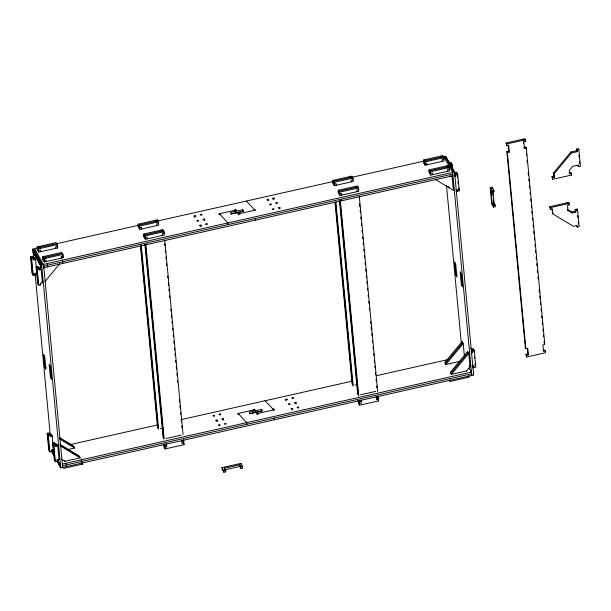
<?xml version="1.0" encoding="UTF-8"?>
<svg xmlns="http://www.w3.org/2000/svg" width="611" height="611" viewBox="0 0 611 611"><rect width="100%" height="100%" fill="white"/><g stroke="black" fill="none" stroke-linecap="round" stroke-linejoin="round"><path stroke-width="0.92" d="M466.544 370.961L470.012 366.776L468.767 353.471L467.659 351.501L450.284 372.405L451.392 374.375L466.544 370.961L466.269 370.472M44.886 281.64L59.863 263.631M553.849 176.212L553.535 172.89L570.911 151.994L576.593 150.718L577.151 151.704L571.468 152.979L554.093 173.875L554.406 177.198L552.512 177.625L551.954 176.64L553.849 176.212L554.406 177.198M464.375 356.037L463.207 343.611L462.099 341.641L444.724 362.537L445.839 364.507L460.098 361.3M445.282 363.53L462.649 342.618M445.839 364.507L463.207 343.596M450.842 373.39L468.209 352.478M451.392 374.375L468.759 353.464M43.61 268.359L44.771 266.969M506.847 151.551L507.405 152.536L509.299 152.108L508.742 151.123L506.847 151.551L525.323 347.774L525.88 348.759L527.774 348.323L528.393 354.899L526.499 355.327L525.941 354.342L527.835 353.914L528.393 354.899M45.191 256.75L42.48 257.361L42.64 259.026L44.305 261.974L63.246 257.72L62.925 254.39L61.818 252.419L42.885 256.681L43.198 260.011M41.136 269.474L40.578 268.489L38.684 268.916L39.241 269.902L41.158 269.512L42.419 282.824L41.861 281.847M42.388 282.786L40.494 283.214L40.654 284.879L38.76 285.306L37.653 283.336L36.08 266.694L37.974 266.266L39.081 268.237L39.241 269.902M37.661 250.182L37.347 246.859L56.288 242.598L57.396 244.568L57.709 247.89L38.768 252.152L37.103 249.204L36.95 247.539L38.615 250.495L38.768 252.152M138.689 227.452L138.376 224.13L157.317 219.868L158.425 221.839L158.738 225.161L139.797 229.423L138.132 226.467L137.979 224.802L139.782 224.397M333.224 183.705L332.911 180.382L351.844 176.121L352.959 178.084L353.273 181.414L334.332 185.675L332.667 182.72L332.506 181.055L335.218 180.444M424.026 163.282L423.713 159.96L442.654 155.698L443.762 157.661L444.075 160.991L425.134 165.253L423.476 162.297L423.316 160.632L425.119 160.227M56.838 243.583L37.905 247.845L38.058 249.509M352.402 177.098L333.461 181.36L333.621 183.025M33.62 258.094L32.773 249.074L37.638 247.982M56.395 243.766L138.33 225.337M156.951 221.151L332.552 181.658M352.02 177.282L423.408 161.228M442.876 156.844L445.656 156.225L454.531 171.974L473.647 374.986L60.764 467.835L56.884 460.961M509.299 152.108L508.65 145.227L506.756 145.655L506.045 143.005L524.979 138.743L525.689 141.393L523.795 141.813L524.429 148.473L526.323 148.045L544.813 344.405L542.919 344.841L543.546 351.493L545.44 351.065L545.592 352.73L526.659 356.992L525.941 354.342M37.347 246.859L38.455 248.83L57.396 244.568M138.376 224.13L139.484 226.101L158.425 221.839M332.911 180.382L334.018 182.345L352.959 178.084M423.713 159.96L424.828 161.93L443.762 157.661M446.213 157.21L444.312 157.623L444.861 158.6L446.763 158.18M506.045 143.005L506.595 143.99L525.536 139.728M353.112 179.749L351.218 180.176L351.378 181.841M194.199 215.92L195.558 215.614L195.955 216.325L194.596 216.63L194.199 215.92L194.351 217.585M268.282 199.262L266.915 199.568L267.312 200.278L268.68 199.973L268.282 199.262L268.435 200.927M272.972 198.208L274.339 197.903L274.736 198.606L273.377 198.911L272.972 198.208L273.132 199.873M36.332 251.61L34.43 252.022L34.751 255.367L33.872 251.037L35.766 250.609L35.217 249.639L33.322 250.052L33.636 253.397L33.086 252.404M447.328 159.181L445.419 159.578L445.969 160.563L447.871 160.151M448.436 161.151L446.526 161.548L447.099 162.564L448.993 162.136L449.146 163.801M447.084 162.534L448.978 162.106M236.022 210.024L218.837 213.888L219.28 214.675L220.044 214.499M34.567 274.072L35.117 275.057L33.223 275.485L32.116 273.514L30.55 256.872L32.444 256.444L33.552 258.415L33.712 260.08L35.614 259.667L36.37 267.656M449.543 163.122L447.649 163.542L448.199 164.519L450.093 164.099M242.682 209.726L230.561 212.445L231.355 213.865L243.476 211.139L242.682 209.726L243.056 211.78M33.002 257.43L31.108 257.857L32.673 274.499M449.681 163.725L451.575 163.297M204.28 218.975L202.921 219.288L203.318 219.991L204.677 219.685L204.28 218.975L204.441 220.64M526.323 148.045L525.765 147.06L523.871 147.488L524.429 148.473M32.604 258.109L34.873 257.598M30.55 256.872L31.657 258.843L33.552 258.415M230.714 214.11L242.834 211.383M452.125 164.283L450.231 164.71L449.123 162.74L451.017 162.32L452.125 164.283L452.652 169.896M144.234 237.297L143.921 233.975L162.862 229.713L163.969 231.676L164.283 235.006L145.342 239.268L143.677 236.312L143.524 234.647L145.189 237.603L145.342 239.268M338.769 193.55L338.456 190.22L357.397 185.958L358.504 187.928L358.817 191.258L339.876 195.512L338.211 192.564L338.059 190.899L339.724 193.855L339.876 195.512M429.586 173.142L429.273 169.82L448.214 165.558L449.322 167.529L449.635 170.851L430.694 175.113L429.029 172.157L428.876 170.5L430.541 173.455L430.694 175.113M254.214 209.481L254.978 209.306L255.421 210.092L238.237 213.957L238.336 214.957M62.375 253.405L43.434 257.666L43.595 259.331M357.947 186.943L339.013 191.205L339.166 192.87M42.885 256.681L43.992 258.652L62.925 254.39M143.921 233.975L145.036 235.938L163.969 231.676M338.456 190.22L339.563 192.19L358.504 187.928M429.273 169.82L430.381 171.79L449.322 167.529M452.316 168.033L450.422 168.46L449.872 167.483L451.766 167.063L451.919 168.72M200.882 225.062L199.522 225.375L199.919 226.078L201.286 225.772L200.882 225.062L201.042 226.727M279.662 207.35L278.303 207.656L278.7 208.366L280.059 208.053L279.662 207.35L279.823 209.015M358.657 189.593L356.763 190.021L356.923 191.686M449.475 169.194L447.58 169.614L447.741 171.279M452.873 169.026L450.971 169.446L451.529 170.431L453.423 170.003M452.087 171.416L453.981 170.996M32.773 249.074L41.647 264.83L454.531 171.974M454.683 172.608L456.577 172.18L457.685 174.15L459.251 190.785L456.089 191.495M38.531 267.251L36.637 267.679L38.203 284.321M43.694 266.068L452.797 174.059M455.233 173.593L457.127 173.165L457.57 177.839M38.134 267.931L40.41 267.419M36.08 266.694L37.195 268.664L39.081 268.237M340.976 200.37L342.244 200.08L340.999 200.599M457.685 174.15L454.523 174.853M147.732 244.064L145.838 244.484L164.138 438.813M43.855 267.733L452.95 175.724M34.964 273.392L36.866 272.987L36.538 269.436M455.936 189.83L457.196 189.547L457.356 191.205M493.467 207.175L491.802 204.219L490.236 187.577L492.13 187.149L493.795 190.105L493.948 191.77L492.054 192.198L490.946 190.227L492.199 203.539L493.306 205.51L493.467 207.175L495.361 206.747L495.2 205.082L494.093 203.112L493.008 191.579M490.786 188.562L492.68 188.135M490.236 187.577L491.901 190.533L493.795 190.105M492.199 203.539L494.093 203.112M492.756 204.525L494.65 204.097M493.306 205.51L495.2 205.082M577.273 227.109L577.12 225.444L573.332 226.299L552.825 213.911L552.359 208.924L550.465 209.352L549.755 206.701L568.688 202.44L569.399 205.09L567.504 205.517L567.978 210.505L572.079 212.987L575.868 212.139L575.157 209.489L577.051 209.061L577.609 210.047L579.167 226.681L577.273 227.109L576.723 226.123M549.755 206.701L550.305 207.687L569.246 203.425M575.715 210.474L577.609 210.047M567.978 210.505L567.42 209.52L571.529 212.002L575.318 211.154L575.868 212.139M44.847 367.601L45.955 369.571L44.702 356.259L43.595 354.288L44.847 367.601L46.108 367.318M455.837 275.171L456.952 277.142L455.699 263.83L454.584 261.859L455.837 275.171L457.104 274.889M50.392 377.445L51.5 379.416L50.247 366.104L49.14 364.133L50.392 377.445L51.652 377.163M461.389 285.016L462.496 286.987L461.244 273.675L460.136 271.704L461.389 285.016L462.649 284.734M471.134 351.241L474.289 350.523L475.854 367.158L472.7 367.883M471.287 352.891L472.547 352.608M70.624 444.48L157.134 425.019M181.337 419.581L352.28 381.134M376.384 375.712L447.771 359.658M285.719 399.25L287.086 398.945L287.483 399.655L286.116 399.961L285.719 399.25L285.879 400.915M68.379 449.406L74.618 448L73.511 446.038L59.313 437.461M160.494 428.678L163.168 428.082M355.029 384.93L356.809 384.533M254.825 409.706L237.641 413.571L238.091 414.357L238.848 414.189M261.485 409.408L249.364 412.135L250.159 413.548L262.279 410.821L261.485 409.408L261.859 411.463M217.027 420.024L215.66 420.33L216.065 421.04L217.424 420.735L217.027 420.024L217.18 421.689M223.084 418.665L221.724 418.97L222.121 419.681L223.489 419.367L223.084 418.665L223.244 420.322M295.808 402.305L294.441 402.611L294.838 403.321L296.205 403.016L295.808 402.305L295.961 403.97M249.517 413.792L261.638 411.073M273.025 409.164L273.781 408.988L274.224 409.775L257.04 413.639L257.139 414.64M473.8 365.92L472.54 366.203L473.808 365.936L473.968 367.593M542.988 350.508L544.882 350.08L545.44 351.065M292.409 408.392L291.042 408.698L291.447 409.408L292.806 409.103L292.409 408.392L292.562 410.057M166.039 438.522L181.192 435.116M360.574 394.775L375.727 391.368M61.612 459.212L65.026 461.274L80.178 457.868L79.071 455.898L60.138 444.472M62.345 464.085L471.44 372.084L469.233 368.15M471.6 373.741L62.498 465.75M166.673 445.19L164.779 445.618L164.038 444.304M181.826 441.784L183.712 441.356M361.048 399.777L361.2 401.442L359.306 401.862L358.573 400.556M376.353 398.028L378.247 397.608M183.873 443.021L181.979 443.449L181.666 440.119M163.824 445.312L163.977 446.977L165.092 448.94L184.033 444.686L183.56 439.691M358.359 401.564L358.512 403.222L359.627 405.192L378.56 400.931L378.094 395.943M224.458 468.202L225.566 470.165L225.726 471.829L223.832 472.257L222.167 469.301L222.007 467.636L240.948 463.382L242.613 466.33L242.766 467.995L240.871 468.423L239.764 466.453L239.611 464.788L224.458 468.202L224.611 469.859M225.505 469.66L239.764 466.453M222.007 467.636L223.672 470.592L225.566 470.165M239.611 464.788L240.719 466.758L242.613 466.33M33.154 259.095L35.048 258.674L35.606 259.652M576.593 150.718L576.44 149.053L578.334 148.626L578.884 149.611L580.45 166.245L578.556 166.673L577.998 165.688M576.44 149.053L576.99 150.039L578.884 149.611M569.001 172.814L570.895 172.386L571.606 175.036L552.665 179.29L551.954 176.64M571.453 173.371L569.559 173.799L569.246 170.469L572.713 166.284L578.396 165.008L578.556 166.673M51.736 451.453L49.842 451.88L48.735 449.91L47.169 433.268L49.063 432.84L50.171 434.811L50.323 436.475L52.599 435.964M49.613 433.825L47.719 434.253L49.292 450.895M49.216 434.505L51.11 434.077L52.218 436.04L53.47 449.352M47.169 433.268L48.277 435.238L50.171 434.811M51.668 435.063L49.774 435.49L50.323 436.475M471.287 348.988L473.181 348.56L474.289 350.523M57.297 461.32L55.402 461.74L54.295 459.77L52.722 443.128L54.616 442.708L55.723 444.671L55.884 446.336L58.16 445.831M471.837 349.966L473.739 349.545M55.173 443.693L53.279 444.113L54.845 460.755M52.722 443.128L53.829 445.098L55.723 444.671M57.22 444.93L55.326 445.35L55.884 446.336M471.295 352.906L472.555 352.623L472.395 350.943L470.737 348.003M53.096 449.452L51.584 449.788L51.889 452.087L54.096 456.005L53.783 452.682M57.136 459.655L59.412 459.144M449.574 380.47L450.124 381.447L469.065 377.193L468.912 375.528M82.546 462.435L82.699 464.1L63.758 468.354L63.2 467.369M454.683 176.518L455.943 176.235L455.791 174.578L454.126 171.615M450.108 175.846L452.155 177.083L453.408 190.395L435.269 179.443M448.123 186.561L449.704 187.516M59.87 438.446L74.068 447.023M59.634 438.958L74.618 448M59.909 444.976L79.621 456.883M60.458 445.961L80.178 457.868M246.325 201.05L254.902 210.215M219.357 213.774L227.934 222.931L228.086 224.596M265.128 400.732L273.705 409.897M238.16 413.456L246.737 422.613L246.89 424.278M61.344 258.14L61.192 256.483L63.086 256.055L62.528 255.07M46.199 261.546L46.039 259.889L44.145 260.317L42.48 257.361M452.155 177.083L451.605 176.105M570.911 151.994L571.468 152.979M571.056 174.051L571.606 175.036M553.535 172.89L554.093 173.875M566.794 202.867L567.352 203.853M571.529 212.002L572.079 212.987M525.139 140.408L525.689 141.393M523.085 139.171L523.642 140.156M552.825 213.911L551.878 208.771M493.39 190.785L493.948 191.77M454.294 174.318L454.844 175.296M452.087 171.424L452.636 172.394L471.753 375.406M440.76 156.118L441.868 158.089M446.32 165.986L447.428 167.956M459.09 189.12L458.533 188.135L459.251 190.785M423.316 160.632L424.981 163.588L425.134 165.253M473.892 351.21L474.442 352.188M469.462 365.798L470.012 366.776M473.097 374.008L473.647 374.986M349.95 176.541L351.065 178.511M355.503 186.386L356.61 188.356M332.506 181.055L334.179 184.01L334.332 185.675M377.85 398.288L378.408 399.273L376.513 399.693L376.2 396.371M378.01 399.953L378.56 400.931M357.802 400.579L359.467 403.527L361.361 403.107L361.2 401.442M239.756 213.621L239.978 214.01L238.458 214.354L237.419 212.506M234.502 210.36L234.28 209.97L235.8 209.626L236.778 212.75M155.423 220.296L156.531 222.259M160.968 230.133L162.075 232.104M258.56 413.303L258.781 413.693L257.262 414.037L256.223 412.188M255.803 412.822L254.604 409.309L253.084 409.653L253.313 410.05M137.979 224.802L139.644 227.758L139.797 229.423M225.169 470.844L225.726 471.829M183.476 443.701L184.033 444.686M56.999 245.248L57.549 246.233L55.662 246.661L55.815 248.318M56.968 246.584L57.709 247.89M62.505 256.406L63.246 257.72M163.267 444.327L164.932 447.283L166.826 446.855L166.513 443.525M39.241 246.432L40.349 248.402M44.771 256.253L45.886 258.224M36.324 251.595L36.874 252.58L34.98 253.007L35.308 256.353L35.858 257.33L35.537 253.993L37.439 253.58L37.997 254.566L36.102 254.993L36.416 258.323L36.973 259.308L36.66 255.978L38.554 255.551L39.104 256.528L37.21 256.956L37.523 260.294L38.073 261.264L37.767 257.949L39.662 257.521L40.211 258.499L38.317 258.919L38.638 262.256L41.403 267.167L40.7 264.532M32.925 250.739L33.475 251.717M34.033 252.702L34.583 253.687M35.14 254.672L35.698 255.65M36.263 256.658L36.813 257.643M37.37 258.629L37.92 259.599M38.478 260.591L39.028 261.569M39.585 262.562L40.135 263.54M40.097 283.894L40.654 284.879M31.963 271.849L33.07 273.82M37.492 281.671L38.6 283.641M82.141 463.115L82.699 464.1M64.468 460.289L65.026 461.274M47.322 434.933L48.429 436.903M52.882 444.793L53.989 446.763M60.214 466.865L59.343 462.55L59.657 465.88M51.729 450.422L52.279 451.399M52.836 452.384L53.386 453.362M57.281 460.282L57.839 461.259M58.389 462.244L58.939 463.222M59.504 464.215L60.054 465.2L59.893 463.528M35.048 258.674L34.506 257.705L34.674 259.476M40.578 268.489L40.051 267.549L40.219 269.321M449.963 379.782L450.124 381.447M578.945 155.179L579.121 157.05M579.564 161.724L579.74 163.595M576.99 150.039L577.151 151.704M577.051 209.061L577.227 210.932M577.67 215.614L577.846 217.485M578.281 222.16L578.457 224.031M575.157 209.489L575.318 211.154M568.688 202.44L568.849 204.105M552.512 177.625L552.665 179.29M550.305 207.687L550.465 209.352M525.765 147.06L525.941 148.962M526.392 153.705L526.567 155.599M527.018 160.342L527.194 162.243M528.179 172.676L528.446 175.517M528.805 179.313L528.981 181.215M529.424 185.958L529.607 187.852M530.05 192.595L530.233 194.489M530.676 199.232L530.86 201.134M531.303 205.876L531.478 207.771M531.837 211.566L532.021 213.46M532.464 218.203L532.647 220.105M533.09 224.848L533.266 226.742M533.716 231.485L533.892 233.387M534.342 238.13L534.518 240.024M534.969 244.767L535.144 246.661M535.503 250.457L535.679 252.358M536.13 257.101L536.305 258.995M536.756 263.738L536.932 265.632M537.375 270.375L537.558 272.277M538.001 277.02L538.184 278.914M539.162 289.347L539.429 292.195M539.788 295.991L540.055 298.832M540.414 302.628L540.59 304.53M541.041 309.273L541.216 311.167M541.667 315.91L541.842 317.804M542.293 322.547L542.469 324.449M542.919 329.192L543.095 331.086M543.454 334.881L543.63 336.776M544.08 341.518L544.256 343.42M523.322 141.668L523.482 143.325M508.176 145.105L508.742 151.123M527.308 348.278L527.835 353.914M507.405 152.536L525.88 348.759M526.499 355.327L526.659 356.992M506.595 143.99L506.756 145.655M492.733 193.626L492.909 195.474M493.344 200.095L493.604 202.867M491.901 190.533L492.054 192.198M457.922 181.582L458.097 183.453M474.419 356.816L474.602 358.695M475.037 363.369L475.213 365.248M451.835 166.108L452.01 167.979M470.89 371.098L471.043 372.763M451.361 167.727L451.208 166.062L449.314 166.49L448.764 165.52L450.658 165.092L450.811 166.757M467.659 351.501L467.827 353.28M448.925 168.208L448.764 166.543L429.831 170.805L429.984 172.47M448.214 165.558L448.367 167.223M445.656 156.225L445.816 157.882M462.099 341.641L462.267 343.413M446.488 185.584L461.32 343.054M442.654 155.698L442.815 157.355M442.181 161.419L442.028 159.754L443.922 159.326L443.212 156.676L424.271 160.945L424.431 162.602M432.588 174.685L432.435 173.028L430.541 173.455L430.381 171.79M427.036 164.825L426.875 163.16L424.981 163.588L424.828 161.93M359.291 196.246L377.69 391.659M359.535 203.799L359.803 206.648M360.162 210.444L360.337 212.338M360.788 217.081L360.964 218.982M361.414 223.725L361.59 225.619M362.04 230.362L362.216 232.256M362.667 236.999L362.842 238.901M363.201 242.697L363.377 244.591M363.828 249.334L364.003 251.228M364.454 255.971L364.63 257.873M365.072 262.615L365.256 264.51M365.699 269.252L365.882 271.154M366.325 275.897L366.508 277.791M366.86 281.587L367.043 283.481M367.486 288.224L367.669 290.126M368.112 294.869L368.288 296.763M368.739 301.506L368.914 303.4M369.365 308.143L369.54 310.044M370.617 321.424L370.793 323.326M371.152 327.114L371.419 329.963M371.778 333.759L371.954 335.653M372.397 340.396L372.58 342.297M373.023 347.04L373.206 348.934M373.649 353.677L373.833 355.571M374.276 360.314L374.451 362.216M374.81 366.012L374.994 367.906M375.437 372.649L375.62 374.543M376.063 379.286L376.239 381.188M376.689 385.931L376.865 387.825M339.563 192.19L339.724 193.855L341.618 193.427L341.77 195.092M340.373 200.736L358.756 396.012M359.153 400.205L359.627 405.192M339.907 200.698L358.206 395.027M358.909 402.542L359.069 404.207M339.441 200.668L357.649 394.042M335.897 202.272L353.211 386.167M334.018 182.345L334.179 184.01L336.073 183.583L336.226 185.248M335.431 202.233L352.654 385.182M334.965 202.195L352.104 384.197M273.781 408.988L273.934 410.653M255.36 218.463L255.513 220.128M274.163 418.145L274.316 419.81M240.948 463.382L241.108 465.047M240.719 466.758L240.871 468.423M240.161 465.773L240.322 467.438M223.672 470.592L223.832 472.257M222.564 468.622L222.717 470.287M164.756 240.001L183.063 434.459M164.649 243.758L164.825 245.653M165.276 250.395L165.451 252.297M165.894 257.04L166.077 258.934M166.52 263.677L166.704 265.571M167.681 276.012L167.865 277.906M168.308 282.649L168.575 285.497M168.934 289.286L169.11 291.187M169.56 295.93L169.736 297.824M170.813 309.212L170.988 311.106M171.347 314.902L171.615 317.743M171.974 321.539L172.149 323.44M172.6 328.183L172.776 330.077M173.219 334.82L173.402 336.714M173.845 341.457L174.028 343.359M174.471 348.102L174.654 349.996M175.006 353.792L175.189 355.686M175.632 360.429L175.815 362.331M176.258 367.074L176.442 368.968M176.885 373.711L177.06 375.612M177.511 380.355L177.686 382.249M179.298 399.327L179.565 402.168M179.924 405.964L180.1 407.858M180.551 412.601L180.726 414.502M181.169 419.245L181.352 421.139M181.795 425.882L181.979 427.784M162.862 229.713L163.015 231.37M162.389 235.434L162.236 233.769L164.13 233.341L163.42 230.691L144.479 234.96L144.631 236.617M157.317 219.868L157.47 221.533M156.844 225.589L156.683 223.924L158.577 223.496L157.867 220.854L138.934 225.115L139.087 226.78M145.036 235.938L145.189 237.603L147.083 237.175L147.236 238.84M164.619 443.953L165.092 448.94M145.372 244.453L163.672 438.774M164.382 446.297L164.535 447.955M144.906 244.415L163.114 437.789M139.484 226.101L139.644 227.758L141.538 227.338L141.691 228.995M141.271 245.072L158.593 428.968M140.805 245.034L158.127 428.937M140.339 244.996L157.569 427.952M62.475 260.141L62.788 263.471M81.278 459.823L81.599 463.153M47.33 263.547L47.643 266.877M66.133 463.23L66.446 466.56M44.305 261.974L43.992 258.652M62.658 467.415L43.541 264.403L42.991 263.425L41.097 263.853L41.411 267.183M40.662 251.724L40.509 250.067L38.615 250.495L38.455 248.83M41.647 264.83L60.764 467.835M40.853 266.197L40.532 262.86L42.434 262.44L41.876 261.455L39.982 261.882L40.295 265.212M59.023 459.212L57.77 445.9L56.67 443.945L54.776 444.373L54.616 442.708M59.107 464.895L58.236 460.579L58.549 463.909M39.746 264.227L39.425 260.889L41.327 260.477L40.769 259.492L38.875 259.912L39.188 263.242M57.678 459.587L57.992 462.924M57.197 459.434L57.442 461.939M53.829 445.098L55.402 461.74M37.195 268.664L38.76 285.306M53.547 455.035L52.676 450.719L52.989 454.049M34.04 252.717L34.193 254.382M52.126 449.734L52.439 453.064M35.048 273.277L50.232 434.536M31.657 258.843L33.223 275.485M48.277 435.238L49.842 451.88M201.622 214.255L200.255 214.56L200.652 215.271L202.02 214.965L201.622 214.255M198.224 220.342L196.857 220.647L197.254 221.358L198.621 221.052L198.224 220.342M270.94 203.99L269.581 204.295L269.978 205.006L271.337 204.693L270.94 203.99M277.004 202.623L275.637 202.928L276.035 203.639L277.402 203.333L277.004 202.623M206.946 223.702L205.579 224.008L205.976 224.718L207.343 224.413L206.946 223.702M273.606 208.71L272.239 209.015L272.636 209.726L274.003 209.42L273.606 208.71M214.362 415.297L213.002 415.61L213.399 416.312L214.767 416.007L214.362 415.297M220.426 413.937L219.059 414.243L219.456 414.953L220.823 414.648L220.426 413.937M293.143 397.585L291.783 397.891L292.18 398.601L293.54 398.288L293.143 397.585M289.744 403.672L288.384 403.978L288.782 404.688L290.141 404.375L289.744 403.672M219.685 424.752L218.326 425.057L218.723 425.768L220.09 425.455L219.685 424.752M225.749 423.385L224.382 423.69L224.787 424.401L226.146 424.095L225.749 423.385M298.466 407.033L297.106 407.338L297.504 408.049L298.863 407.743L298.466 407.033"/></g></svg>
